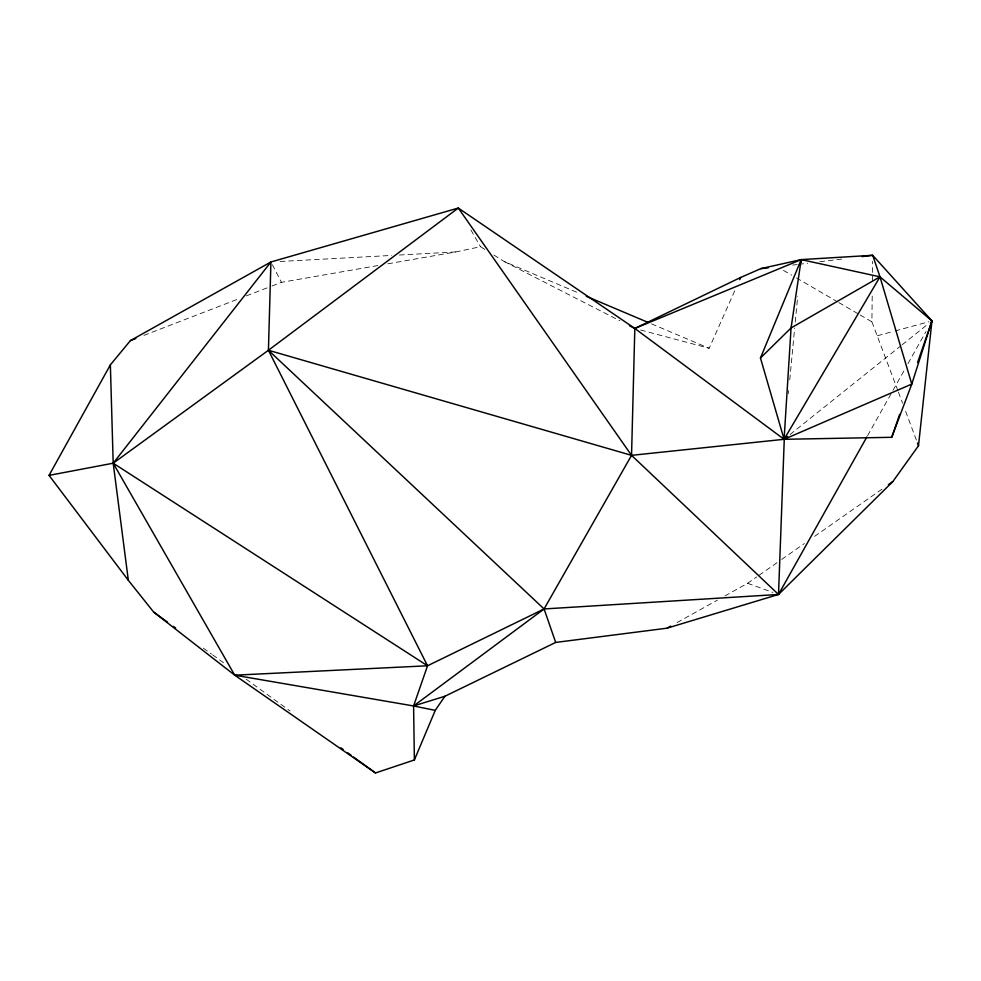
<?xml version="1.0" encoding="UTF-8"?>
<svg xmlns="http://www.w3.org/2000/svg" width="981" height="981" viewBox="0 0 981 981"><rect width="100%" height="100%" fill="white"/><g stroke="black" fill="none" stroke-linecap="round" stroke-linejoin="round"><path stroke-width="0.74" stroke-dasharray="4.91 3.68" d="M897.922 390.745L871.901 321.817L872.219 294.607M872.367 280.995L872.6 261.338M788.442 393.614L788.724 390.573M789.742 379.917L794.671 328.132M795.248 322.05L797.712 296.164M640.654 330.008L709.177 348.28L734.781 290.732M867.584 435.674L892.281 391.64M893.029 390.303L905.009 368.954M908.001 363.62L925.966 331.59M790.048 434.534L900.95 345.741M902.14 344.785L928.369 323.779M724.959 595.921L747.632 583.29L756.719 576.926M758.987 575.332L777.136 562.616M781.685 559.44L804.371 543.535M814.586 536.374L882.667 488.673M677.074 622.579L717.393 600.127M143.925 335.379L239.658 298.469M246.403 295.87L270.67 286.501M272.019 285.986L281.461 282.344L378.249 265.483M877.345 335.76L893.581 331.345M895.052 330.94L928.995 321.719M387.789 263.815L455.957 251.933L480.494 246.697L484.957 249.481M792.623 265.078L797.148 264.527M798.669 264.343L807.731 263.239M819.809 261.755L843.979 258.8M280.1 261.473L391.726 255.428M399.377 255.011L455.957 251.933M747.632 583.29L772.905 592.426M493.884 255.06L504.295 261.571L579.845 293.54M651.556 323.889L709.177 348.28M504.295 261.571L619.869 320.787M783.414 270.364L791.679 275.158M796.4 277.905L836.511 301.241M838.865 302.614L858.927 314.276M860.104 314.962L871.901 321.817M203.361 648.134L211.442 653.996M212.607 654.83L225.311 664.051M246.108 679.134L290.008 710.967M470.88 229.946L480.494 246.697M272.338 264.686L281.461 282.344M898.437 392.118L902.557 403.117M905.635 411.358L916.953 441.609"/><path stroke-width="1.47" d="M784.383 436.263L778.509 594.461L666.994 628.196L555.687 642.432L444.884 696.265L413.59 705.964L234.729 675.186L153.686 612.107L128.339 580.323L49.05 475.38L110.363 364.858L130.448 340.579L270.928 261.976L458.299 208.046L634.83 328.451L784.089 439.304L891.754 437.305L911.778 384.098L931.95 320.91L872.673 255.293L801.195 259.609L760.851 268.622L740.692 277.451L634.83 328.451L629.385 325.667M800.901 262.65L801.195 259.609L879.994 276.838L931.95 320.91L918.498 445.73L892.882 481.524L778.509 594.461L544.087 608.956L427.544 665.78L234.729 675.186L113.195 463.204L110.363 364.858M234.729 675.186L375.502 772.954L414.374 759.968L413.59 705.964L544.087 608.956L631.543 455.343L634.83 328.451L801.195 259.609L791.066 327.961L784.089 439.304L631.543 455.343L268.426 350.266L113.195 463.204L49.05 475.38M891.754 437.305L899.687 414.313M917.554 362.59L931.95 320.91L930.454 323.583M128.339 580.323L113.195 463.204L270.928 261.976L268.426 350.266L427.544 665.78L413.59 705.964L435.257 710.367L444.884 696.265M862.103 256.593L872.673 255.293L879.994 276.838L911.778 384.098L784.089 439.304L760.459 358.004L801.195 259.609M414.374 759.968L435.257 710.367M739.711 279.659L740.692 277.451M866.836 436.999L778.509 594.461L631.543 455.343L458.299 208.046L268.426 350.266L544.087 608.956L555.687 642.432M760.459 358.004L791.066 327.961L879.994 276.838L784.089 439.304L787.669 436.435M888.345 484.7L892.882 481.524M666.994 628.196L670.771 626.086M130.448 340.579L135.844 338.506M760.851 268.622L768.135 267.887M586.246 296.25L647.718 322.271M113.195 463.204L427.544 665.78M153.686 612.107L167.543 622.162M173.318 626.356L175.636 628.024M340.848 747.829L343.154 749.496M347.777 752.856L351.247 755.37M353.552 757.038L375.502 772.954M917.468 442.983L918.498 445.73"/></g></svg>
